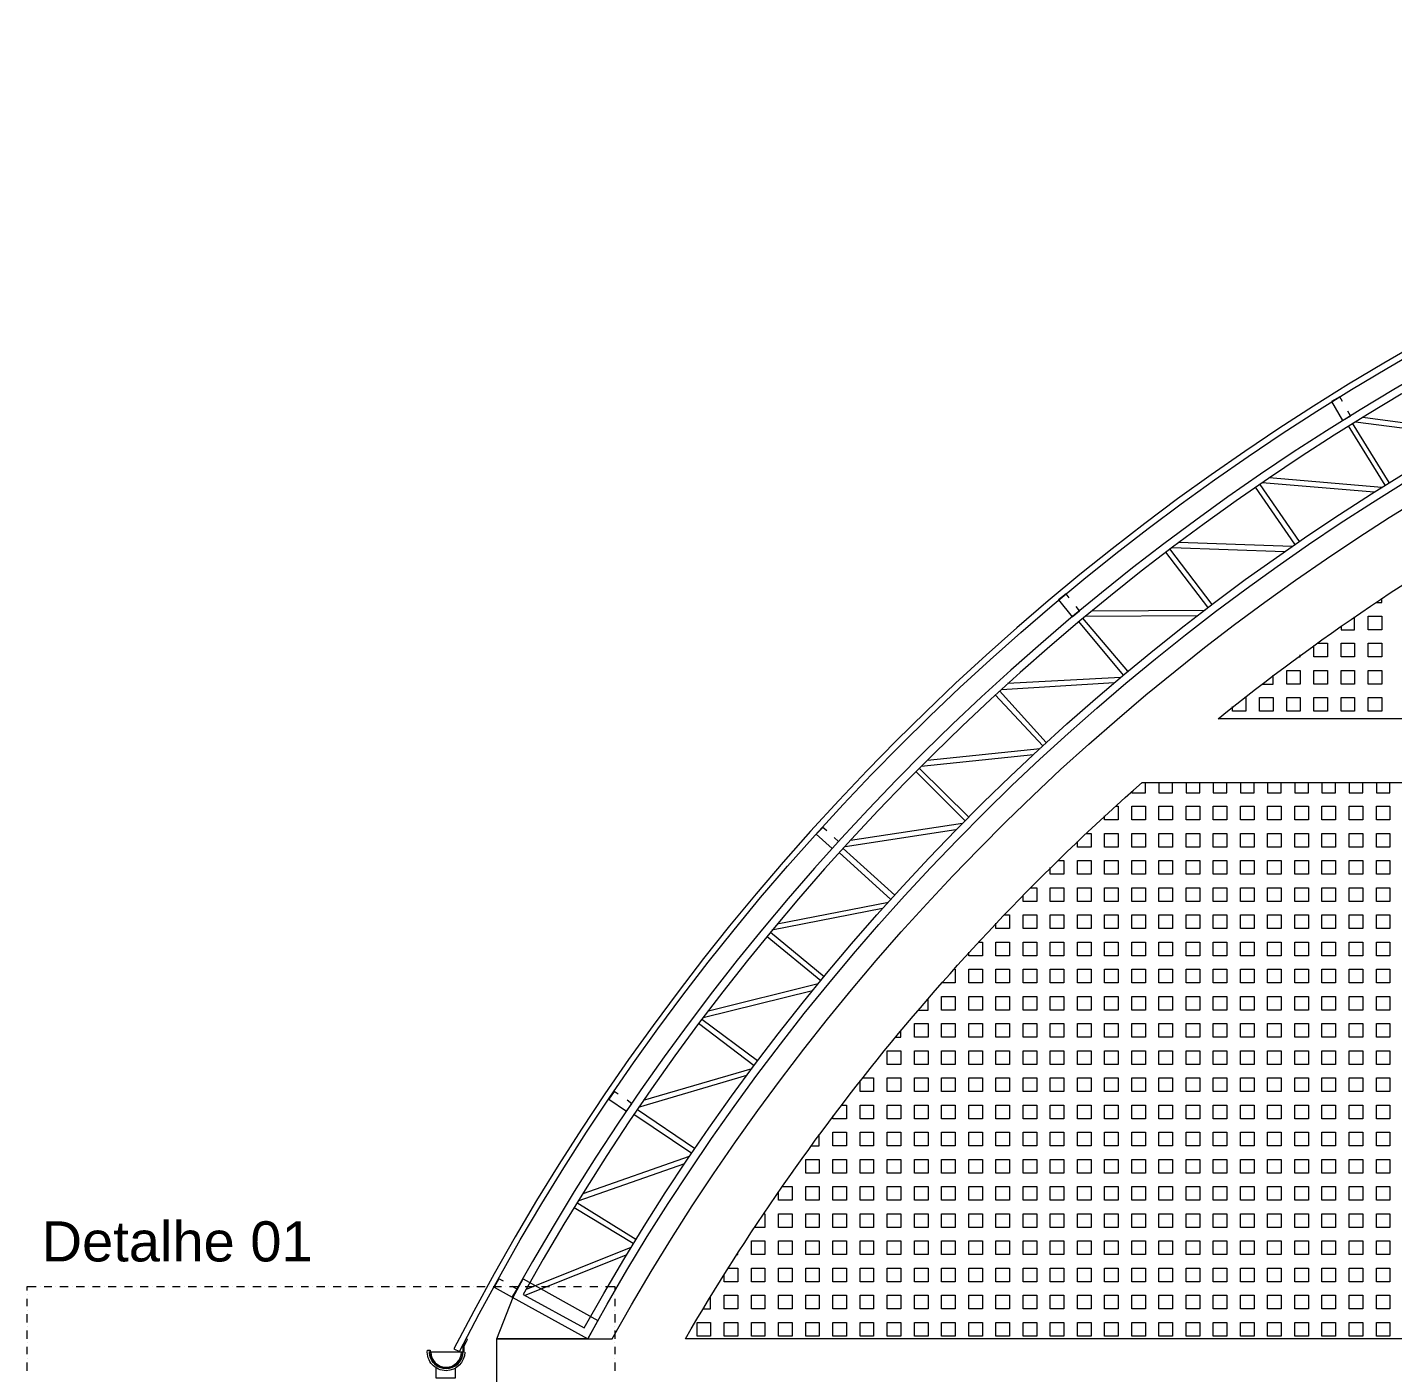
# Model space of a CAD drawing. Header units: millimetres. Extents: x 8 to 69.8, y -142.7 to -115.9.
# Drawn here: x 64.522 to 65.798, y -127.206 to -125.949 of the extents above; entities that cross this region are included whole.
import ezdxf

# ---------------------------------------------------------------- set-up
doc = ezdxf.new("R2010")
doc.units = ezdxf.units.MM
for name, color, linetype, true_color in [('PDF3_0', 7, 'Continuous', 0x8e8e8e), ('PDF3_04-DETALHE', 7, 'Continuous', 0xc6c6c6), ('PDF3_A_PLUVIAL', 7, 'Continuous', 0x2491ff)]:
    doc.layers.add(name, color=color, linetype=linetype, true_color=true_color)
doc.layers.add('PDF3_Text', color=7, linetype='Continuous')
doc.styles.add('PDF Arial', font='arial.ttf')

msp = doc.modelspace()

# ---------------------------------------------------------------- linework, layer by layer
at = {"layer": 'PDF3_0', "color": 7, "lineweight": 0}
for points in [[(68.9558, -127.1868), (68.9608, -127.1843, 0.281491), (66.9403, -125.9485, 0.281232), (64.9203, -127.1843), (64.9254, -127.1868, -0.281529), (66.9403, -125.9549, -0.281207)], [(66.2506, -126.2521), (66.2506, -126.595), (65.6347, -126.595, -0.085656)], [(65.5636, -126.6547), (66.2506, -126.6547), (66.2506, -127.1747), (65.1368, -127.1747, -0.080521)]]:
    msp.add_lwpolyline(points, format="xyb", close=True, dxfattribs=at)
for points in [[(68.9056, -127.136, 0.273254), (66.9403, -125.9746, 0.272971), (64.9749, -127.136), (65.0454, -127.1747, -0.273469), (66.9403, -126.0546, -0.273204), (68.8357, -127.1747), (68.8262, -127.1576), (68.8961, -127.1188), (68.9056, -127.136), (68.9208, -127.1747), (68.9208, -127.7545)], [(68.8954, -127.1335, 0.272629), (66.9403, -125.9822, 0.272345), (64.9851, -127.1335), (65.0422, -127.1646, -0.272295), (66.9403, -126.047), (66.9403, -125.9822), (66.9403, -126.047, -0.272145), (68.8389, -127.1646)], [(64.9603, -127.2503), (64.9603, -127.1747), (65.0683, -127.1747, -0.271847), (66.9403, -126.0749, -0.272057), (68.8129, -127.1747), (68.9208, -127.1747)]]:
    msp.add_lwpolyline(points, format="xyb", dxfattribs=at)
for points in [[(65.7509, -126.2984), (65.7484, -126.294), (65.7407, -126.2984), (65.7509, -126.3162), (65.7585, -126.3118), (65.756, -126.3073)], [(65.7947, -126.374), (65.7604, -126.3187)], [(65.763, -126.3175), (65.8671, -126.3308)], [(65.7699, -126.313), (65.8747, -126.327)], [(65.7909, -126.3765), (65.7566, -126.3213)], [(65.6823, -126.3695), (65.7877, -126.3784)], [(65.7064, -126.4318), (65.6696, -126.3784)], [(65.7109, -126.4292), (65.6741, -126.3759)], [(65.676, -126.374), (65.7807, -126.3829)], [(65.5915, -126.4349), (65.6969, -126.4388)], [(65.5979, -126.4299), (65.7039, -126.4337)], [(65.6252, -126.4908), (65.5858, -126.4394)], [(65.629, -126.4883), (65.5896, -126.4362)], [(65.4956, -126.4819), (65.4925, -126.4781), (65.4855, -126.4838), (65.4982, -126.4997), (65.5052, -126.494), (65.502, -126.4902)], [(65.5102, -126.4991), (65.6156, -126.4984)], [(65.5166, -126.494), (65.6226, -126.4934)], [(65.5464, -126.5543), (65.5045, -126.5042)], [(65.5502, -126.5505), (65.5083, -126.501)], [(65.4321, -126.5677), (65.5375, -126.5613)], [(65.4378, -126.5619), (65.5439, -126.5562)], [(65.4709, -126.6204), (65.4264, -126.5727)], [(65.474, -126.6172), (65.4302, -126.5689)], [(65.3629, -126.6337), (65.4683, -126.6229)], [(65.3572, -126.6394), (65.462, -126.6286)], [(65.3978, -126.6902), (65.3521, -126.6445)], [(65.4016, -126.687), (65.3553, -126.6413)], [(65.2689, -126.6997), (65.2651, -126.6966), (65.2588, -126.7029), (65.274, -126.7163), (65.2797, -126.7099), (65.2759, -126.7061)], [(65.2861, -126.7144), (65.3896, -126.6985)], [(65.2912, -126.7086), (65.3959, -126.6928)], [(65.3324, -126.7601), (65.2842, -126.7163)], [(65.3286, -126.7639), (65.2804, -126.7201)], [(65.2226, -126.7867), (65.3267, -126.7664)], [(65.2175, -126.7925), (65.321, -126.7721)], [(65.2632, -126.8401), (65.2131, -126.7988)], [(65.2664, -126.8363), (65.2162, -126.795)], [(65.1584, -126.868), (65.2607, -126.8426)], [(65.1534, -126.8744), (65.2556, -126.849)], [(65.201, -126.9195), (65.1489, -126.8801)], [(65.2042, -126.915), (65.1521, -126.8763)], [(65.093, -126.9582), (65.194, -126.9283)], [(65.0975, -126.9518), (65.1991, -126.922)], [(65.074, -126.9461), (65.0702, -126.9436), (65.0651, -126.9506), (65.0816, -126.962), (65.0867, -126.955), (65.0822, -126.9518)], [(65.1426, -127.0014), (65.0886, -126.9652)], [(65.1451, -126.9969), (65.0918, -126.9607)], [(65.041, -127.0388), (65.1407, -127.0039)], [(65.0365, -127.0458), (65.1362, -127.0109)], [(65.0905, -127.082), (65.0352, -127.0477)], [(65.088, -127.0858), (65.0327, -127.0522)], [(64.987, -127.1341), (65.0822, -127.096)], [(64.9883, -127.1284), (65.086, -127.089)], [(64.9667, -127.1208), (64.9622, -127.1188), (64.9578, -127.1265), (64.9749, -127.136), (64.9794, -127.1284), (64.9749, -127.1258)], [(64.9787, -127.1296), (64.9787, -127.1296)]]:
    msp.add_lwpolyline(points, dxfattribs=at)
msp.add_lwpolyline([(64.9603, -127.1747), (64.9756, -127.136), (64.9851, -127.1188), (65.0549, -127.1576), (65.0454, -127.1747)], close=True, dxfattribs=at)
at = {"layer": 'PDF3_04-DETALHE', "lineweight": 0}
for points in [[(65.7826, -126.4864), (65.7877, -126.4864), (65.7877, -126.4826)], [(65.7496, -126.5086), (65.7496, -126.5118), (65.7623, -126.5118), (65.7623, -126.4997)], [(65.7274, -126.5245), (65.7369, -126.5245), (65.7369, -126.5372), (65.7242, -126.5372), (65.7242, -126.5264)], [(65.7103, -126.5372), (65.7115, -126.5372), (65.7115, -126.5353)], [(65.676, -126.5626), (65.6861, -126.5626), (65.6861, -126.5543)], [(65.6595, -126.5753), (65.6607, -126.5753), (65.6607, -126.588), (65.648, -126.588), (65.648, -126.5835)], [(65.554, -126.6629), (65.554, -126.6642), (65.5667, -126.6642), (65.5667, -126.6547)], [(65.5794, -126.6547), (65.5794, -126.6642), (65.5921, -126.6642), (65.5921, -126.6547)], [(65.6048, -126.6547), (65.6048, -126.6642), (65.6175, -126.6642), (65.6175, -126.6547)], [(65.6302, -126.6547), (65.6302, -126.6642), (65.6429, -126.6642), (65.6429, -126.6547)], [(65.6556, -126.6547), (65.6556, -126.6642), (65.6683, -126.6642), (65.6683, -126.6547)], [(65.681, -126.6547), (65.681, -126.6642), (65.6937, -126.6642), (65.6937, -126.6547)], [(65.7064, -126.6547), (65.7064, -126.6642), (65.7191, -126.6642), (65.7191, -126.6547)], [(65.7318, -126.6547), (65.7318, -126.6642), (65.7445, -126.6642), (65.7445, -126.6547)], [(65.7572, -126.6547), (65.7572, -126.6642), (65.7699, -126.6642), (65.7699, -126.6547)], [(65.7826, -126.6547), (65.7826, -126.6642), (65.7953, -126.6642), (65.7953, -126.6547)], [(65.5388, -126.6769), (65.5413, -126.6769), (65.5413, -126.6896), (65.5286, -126.6896), (65.5286, -126.6858)], [(65.5115, -126.7023), (65.5159, -126.7023), (65.5159, -126.715), (65.5032, -126.715), (65.5032, -126.7099)], [(65.4848, -126.7277), (65.4905, -126.7277), (65.4905, -126.7404), (65.4778, -126.7404), (65.4778, -126.734)], [(65.4594, -126.7531), (65.4651, -126.7531), (65.4651, -126.7658), (65.4524, -126.7658), (65.4524, -126.7601)], [(65.4347, -126.7785), (65.4397, -126.7785), (65.4397, -126.7912), (65.427, -126.7912), (65.427, -126.7861)], [(65.4105, -126.8039), (65.4143, -126.8039), (65.4143, -126.8166), (65.4016, -126.8166), (65.4016, -126.8134)], [(65.3877, -126.8293), (65.3889, -126.8293), (65.3889, -126.842), (65.3762, -126.842)], [(65.3547, -126.8674), (65.3635, -126.8674), (65.3635, -126.8566)], [(65.3331, -126.8928), (65.3381, -126.8928), (65.3381, -126.8864)], [(65.3127, -126.9182), (65.3127, -126.9176)], [(65.3127, -126.9182), (65.3127, -126.9182)], [(65.3026, -126.9309), (65.3127, -126.9309), (65.3127, -126.9436), (65.3, -126.9436), (65.3, -126.9334)], [(65.2829, -126.9563), (65.2873, -126.9563), (65.2873, -126.969), (65.2746, -126.969), (65.2746, -126.9664)], [(65.2543, -126.9944), (65.2619, -126.9944), (65.2619, -126.9836)], [(65.2365, -127.0198), (65.2365, -127.0192)], [(65.2365, -127.0198), (65.2365, -127.0198)], [(65.2277, -127.0325), (65.2365, -127.0325), (65.2365, -127.0452), (65.2238, -127.0452), (65.2238, -127.0376)], [(65.2099, -127.0579), (65.2111, -127.0579), (65.2111, -127.0706), (65.2016, -127.0706)], [(65.1851, -127.096), (65.1857, -127.096), (65.1857, -127.0947)], [(65.1769, -127.1087), (65.1857, -127.1087), (65.1857, -127.1214), (65.173, -127.1214), (65.173, -127.115)], [(65.154, -127.1468), (65.1603, -127.1468), (65.1603, -127.1354)]]:
    msp.add_lwpolyline(points, dxfattribs=at)
for points in [[(65.7877, -126.4991), (65.7877, -126.5118), (65.775, -126.5118), (65.775, -126.4991)], [(65.7623, -126.5245), (65.7623, -126.5372), (65.7496, -126.5372), (65.7496, -126.5245)], [(65.7877, -126.5245), (65.7877, -126.5372), (65.775, -126.5372), (65.775, -126.5245)], [(65.7115, -126.5499), (65.7115, -126.5626), (65.6988, -126.5626), (65.6988, -126.5499)], [(65.7369, -126.5499), (65.7369, -126.5626), (65.7242, -126.5626), (65.7242, -126.5499)], [(65.7623, -126.5499), (65.7623, -126.5626), (65.7496, -126.5626), (65.7496, -126.5499)], [(65.7877, -126.5499), (65.7877, -126.5626), (65.775, -126.5626), (65.775, -126.5499)], [(65.6861, -126.5753), (65.6861, -126.588), (65.6734, -126.588), (65.6734, -126.5753)], [(65.7115, -126.5753), (65.7115, -126.588), (65.6988, -126.588), (65.6988, -126.5753)], [(65.7369, -126.5753), (65.7369, -126.588), (65.7242, -126.588), (65.7242, -126.5753)], [(65.7623, -126.5753), (65.7623, -126.588), (65.7496, -126.588), (65.7496, -126.5753)], [(65.7877, -126.5753), (65.7877, -126.588), (65.775, -126.588), (65.775, -126.5753)], [(65.5667, -126.6769), (65.5667, -126.6896), (65.554, -126.6896), (65.554, -126.6769)], [(65.5921, -126.6769), (65.5921, -126.6896), (65.5794, -126.6896), (65.5794, -126.6769)], [(65.6175, -126.6769), (65.6175, -126.6896), (65.6048, -126.6896), (65.6048, -126.6769)], [(65.6429, -126.6769), (65.6429, -126.6896), (65.6302, -126.6896), (65.6302, -126.6769)], [(65.6683, -126.6769), (65.6683, -126.6896), (65.6556, -126.6896), (65.6556, -126.6769)], [(65.6937, -126.6769), (65.6937, -126.6896), (65.681, -126.6896), (65.681, -126.6769)], [(65.7191, -126.6769), (65.7191, -126.6896), (65.7064, -126.6896), (65.7064, -126.6769)], [(65.7445, -126.6769), (65.7445, -126.6896), (65.7318, -126.6896), (65.7318, -126.6769)], [(65.7699, -126.6769), (65.7699, -126.6896), (65.7572, -126.6896), (65.7572, -126.6769)], [(65.7953, -126.6769), (65.7953, -126.6896), (65.7826, -126.6896), (65.7826, -126.6769)], [(65.5413, -126.7023), (65.5413, -126.715), (65.5286, -126.715), (65.5286, -126.7023)], [(65.5667, -126.7023), (65.5667, -126.715), (65.554, -126.715), (65.554, -126.7023)], [(65.5921, -126.7023), (65.5921, -126.715), (65.5794, -126.715), (65.5794, -126.7023)], [(65.6175, -126.7023), (65.6175, -126.715), (65.6048, -126.715), (65.6048, -126.7023)], [(65.6429, -126.7023), (65.6429, -126.715), (65.6302, -126.715), (65.6302, -126.7023)], [(65.6683, -126.7023), (65.6683, -126.715), (65.6556, -126.715), (65.6556, -126.7023)], [(65.6937, -126.7023), (65.6937, -126.715), (65.681, -126.715), (65.681, -126.7023)], [(65.7191, -126.7023), (65.7191, -126.715), (65.7064, -126.715), (65.7064, -126.7023)], [(65.7445, -126.7023), (65.7445, -126.715), (65.7318, -126.715), (65.7318, -126.7023)], [(65.7699, -126.7023), (65.7699, -126.715), (65.7572, -126.715), (65.7572, -126.7023)], [(65.7953, -126.7023), (65.7953, -126.715), (65.7826, -126.715), (65.7826, -126.7023)], [(65.5159, -126.7277), (65.5159, -126.7404), (65.5032, -126.7404), (65.5032, -126.7277)], [(65.5413, -126.7277), (65.5413, -126.7404), (65.5286, -126.7404), (65.5286, -126.7277)], [(65.5667, -126.7277), (65.5667, -126.7404), (65.554, -126.7404), (65.554, -126.7277)], [(65.5921, -126.7277), (65.5921, -126.7404), (65.5794, -126.7404), (65.5794, -126.7277)], [(65.6175, -126.7277), (65.6175, -126.7404), (65.6048, -126.7404), (65.6048, -126.7277)], [(65.6429, -126.7277), (65.6429, -126.7404), (65.6302, -126.7404), (65.6302, -126.7277)], [(65.6683, -126.7277), (65.6683, -126.7404), (65.6556, -126.7404), (65.6556, -126.7277)], [(65.6937, -126.7277), (65.6937, -126.7404), (65.681, -126.7404), (65.681, -126.7277)], [(65.7191, -126.7277), (65.7191, -126.7404), (65.7064, -126.7404), (65.7064, -126.7277)], [(65.7445, -126.7277), (65.7445, -126.7404), (65.7318, -126.7404), (65.7318, -126.7277)], [(65.7699, -126.7277), (65.7699, -126.7404), (65.7572, -126.7404), (65.7572, -126.7277)], [(65.7953, -126.7277), (65.7953, -126.7404), (65.7826, -126.7404), (65.7826, -126.7277)], [(65.4905, -126.7531), (65.4905, -126.7658), (65.4778, -126.7658), (65.4778, -126.7531)], [(65.5159, -126.7531), (65.5159, -126.7658), (65.5032, -126.7658), (65.5032, -126.7531)], [(65.5413, -126.7531), (65.5413, -126.7658), (65.5286, -126.7658), (65.5286, -126.7531)], [(65.5667, -126.7531), (65.5667, -126.7658), (65.554, -126.7658), (65.554, -126.7531)], [(65.5921, -126.7531), (65.5921, -126.7658), (65.5794, -126.7658), (65.5794, -126.7531)], [(65.6175, -126.7531), (65.6175, -126.7658), (65.6048, -126.7658), (65.6048, -126.7531)], [(65.6429, -126.7531), (65.6429, -126.7658), (65.6302, -126.7658), (65.6302, -126.7531)], [(65.6683, -126.7531), (65.6683, -126.7658), (65.6556, -126.7658), (65.6556, -126.7531)], [(65.6937, -126.7531), (65.6937, -126.7658), (65.681, -126.7658), (65.681, -126.7531)], [(65.7191, -126.7531), (65.7191, -126.7658), (65.7064, -126.7658), (65.7064, -126.7531)], [(65.7445, -126.7531), (65.7445, -126.7658), (65.7318, -126.7658), (65.7318, -126.7531)], [(65.7699, -126.7531), (65.7699, -126.7658), (65.7572, -126.7658), (65.7572, -126.7531)], [(65.7953, -126.7531), (65.7953, -126.7658), (65.7826, -126.7658), (65.7826, -126.7531)], [(65.4651, -126.7785), (65.4651, -126.7912), (65.4524, -126.7912), (65.4524, -126.7785)], [(65.4905, -126.7785), (65.4905, -126.7912), (65.4778, -126.7912), (65.4778, -126.7785)], [(65.5159, -126.7785), (65.5159, -126.7912), (65.5032, -126.7912), (65.5032, -126.7785)], [(65.5413, -126.7785), (65.5413, -126.7912), (65.5286, -126.7912), (65.5286, -126.7785)], [(65.5667, -126.7785), (65.5667, -126.7912), (65.554, -126.7912), (65.554, -126.7785)], [(65.5921, -126.7785), (65.5921, -126.7912), (65.5794, -126.7912), (65.5794, -126.7785)], [(65.6175, -126.7785), (65.6175, -126.7912), (65.6048, -126.7912), (65.6048, -126.7785)], [(65.6429, -126.7785), (65.6429, -126.7912), (65.6302, -126.7912), (65.6302, -126.7785)], [(65.6683, -126.7785), (65.6683, -126.7912), (65.6556, -126.7912), (65.6556, -126.7785)], [(65.6937, -126.7785), (65.6937, -126.7912), (65.681, -126.7912), (65.681, -126.7785)], [(65.7191, -126.7785), (65.7191, -126.7912), (65.7064, -126.7912), (65.7064, -126.7785)], [(65.7445, -126.7785), (65.7445, -126.7912), (65.7318, -126.7912), (65.7318, -126.7785)], [(65.7699, -126.7785), (65.7699, -126.7912), (65.7572, -126.7912), (65.7572, -126.7785)], [(65.7953, -126.7785), (65.7953, -126.7912), (65.7826, -126.7912), (65.7826, -126.7785)], [(65.4397, -126.8039), (65.4397, -126.8166), (65.427, -126.8166), (65.427, -126.8039)], [(65.4651, -126.8039), (65.4651, -126.8166), (65.4524, -126.8166), (65.4524, -126.8039)], [(65.4905, -126.8039), (65.4905, -126.8166), (65.4778, -126.8166), (65.4778, -126.8039)], [(65.5159, -126.8039), (65.5159, -126.8166), (65.5032, -126.8166), (65.5032, -126.8039)], [(65.5413, -126.8039), (65.5413, -126.8166), (65.5286, -126.8166), (65.5286, -126.8039)], [(65.5667, -126.8039), (65.5667, -126.8166), (65.554, -126.8166), (65.554, -126.8039)], [(65.5921, -126.8039), (65.5921, -126.8166), (65.5794, -126.8166), (65.5794, -126.8039)], [(65.6175, -126.8039), (65.6175, -126.8166), (65.6048, -126.8166), (65.6048, -126.8039)], [(65.6429, -126.8039), (65.6429, -126.8166), (65.6302, -126.8166), (65.6302, -126.8039)], [(65.6683, -126.8039), (65.6683, -126.8166), (65.6556, -126.8166), (65.6556, -126.8039)], [(65.6937, -126.8039), (65.6937, -126.8166), (65.681, -126.8166), (65.681, -126.8039)], [(65.7191, -126.8039), (65.7191, -126.8166), (65.7064, -126.8166), (65.7064, -126.8039)], [(65.7445, -126.8039), (65.7445, -126.8166), (65.7318, -126.8166), (65.7318, -126.8039)], [(65.7699, -126.8039), (65.7699, -126.8166), (65.7572, -126.8166), (65.7572, -126.8039)], [(65.7953, -126.8039), (65.7953, -126.8166), (65.7826, -126.8166), (65.7826, -126.8039)], [(65.4143, -126.8293), (65.4143, -126.842), (65.4016, -126.842), (65.4016, -126.8293)], [(65.4397, -126.8293), (65.4397, -126.842), (65.427, -126.842), (65.427, -126.8293)], [(65.4651, -126.8293), (65.4651, -126.842), (65.4524, -126.842), (65.4524, -126.8293)], [(65.4905, -126.8293), (65.4905, -126.842), (65.4778, -126.842), (65.4778, -126.8293)], [(65.5159, -126.8293), (65.5159, -126.842), (65.5032, -126.842), (65.5032, -126.8293)], [(65.5413, -126.8293), (65.5413, -126.842), (65.5286, -126.842), (65.5286, -126.8293)], [(65.5667, -126.8293), (65.5667, -126.842), (65.554, -126.842), (65.554, -126.8293)], [(65.5921, -126.8293), (65.5921, -126.842), (65.5794, -126.842), (65.5794, -126.8293)], [(65.6175, -126.8293), (65.6175, -126.842), (65.6048, -126.842), (65.6048, -126.8293)], [(65.6429, -126.8293), (65.6429, -126.842), (65.6302, -126.842), (65.6302, -126.8293)], [(65.6683, -126.8293), (65.6683, -126.842), (65.6556, -126.842), (65.6556, -126.8293)], [(65.6937, -126.8293), (65.6937, -126.842), (65.681, -126.842), (65.681, -126.8293)], [(65.7191, -126.8293), (65.7191, -126.842), (65.7064, -126.842), (65.7064, -126.8293)], [(65.7445, -126.8293), (65.7445, -126.842), (65.7318, -126.842), (65.7318, -126.8293)], [(65.7699, -126.8293), (65.7699, -126.842), (65.7572, -126.842), (65.7572, -126.8293)], [(65.7953, -126.8293), (65.7953, -126.842), (65.7826, -126.842), (65.7826, -126.8293)], [(65.3889, -126.8547), (65.3889, -126.8674), (65.3762, -126.8674), (65.3762, -126.8547)], [(65.4143, -126.8547), (65.4143, -126.8674), (65.4016, -126.8674), (65.4016, -126.8547)], [(65.4397, -126.8547), (65.4397, -126.8674), (65.427, -126.8674), (65.427, -126.8547)], [(65.4651, -126.8547), (65.4651, -126.8674), (65.4524, -126.8674), (65.4524, -126.8547)], [(65.4905, -126.8547), (65.4905, -126.8674), (65.4778, -126.8674), (65.4778, -126.8547)], [(65.5159, -126.8547), (65.5159, -126.8674), (65.5032, -126.8674), (65.5032, -126.8547)], [(65.5413, -126.8547), (65.5413, -126.8674), (65.5286, -126.8674), (65.5286, -126.8547)], [(65.5667, -126.8547), (65.5667, -126.8674), (65.554, -126.8674), (65.554, -126.8547)], [(65.5921, -126.8547), (65.5921, -126.8674), (65.5794, -126.8674), (65.5794, -126.8547)], [(65.6175, -126.8547), (65.6175, -126.8674), (65.6048, -126.8674), (65.6048, -126.8547)], [(65.6429, -126.8547), (65.6429, -126.8674), (65.6302, -126.8674), (65.6302, -126.8547)], [(65.6683, -126.8547), (65.6683, -126.8674), (65.6556, -126.8674), (65.6556, -126.8547)], [(65.6937, -126.8547), (65.6937, -126.8674), (65.681, -126.8674), (65.681, -126.8547)], [(65.7191, -126.8547), (65.7191, -126.8674), (65.7064, -126.8674), (65.7064, -126.8547)], [(65.7445, -126.8547), (65.7445, -126.8674), (65.7318, -126.8674), (65.7318, -126.8547)], [(65.7699, -126.8547), (65.7699, -126.8674), (65.7572, -126.8674), (65.7572, -126.8547)], [(65.7953, -126.8547), (65.7953, -126.8674), (65.7826, -126.8674), (65.7826, -126.8547)], [(65.3635, -126.8801), (65.3635, -126.8928), (65.3508, -126.8928), (65.3508, -126.8801)], [(65.3889, -126.8801), (65.3889, -126.8928), (65.3762, -126.8928), (65.3762, -126.8801)], [(65.4143, -126.8801), (65.4143, -126.8928), (65.4016, -126.8928), (65.4016, -126.8801)], [(65.4397, -126.8801), (65.4397, -126.8928), (65.427, -126.8928), (65.427, -126.8801)], [(65.4651, -126.8801), (65.4651, -126.8928), (65.4524, -126.8928), (65.4524, -126.8801)], [(65.4905, -126.8801), (65.4905, -126.8928), (65.4778, -126.8928), (65.4778, -126.8801)], [(65.5159, -126.8801), (65.5159, -126.8928), (65.5032, -126.8928), (65.5032, -126.8801)], [(65.5413, -126.8801), (65.5413, -126.8928), (65.5286, -126.8928), (65.5286, -126.8801)], [(65.5667, -126.8801), (65.5667, -126.8928), (65.554, -126.8928), (65.554, -126.8801)], [(65.5921, -126.8801), (65.5921, -126.8928), (65.5794, -126.8928), (65.5794, -126.8801)], [(65.6175, -126.8801), (65.6175, -126.8928), (65.6048, -126.8928), (65.6048, -126.8801)], [(65.6429, -126.8801), (65.6429, -126.8928), (65.6302, -126.8928), (65.6302, -126.8801)], [(65.6683, -126.8801), (65.6683, -126.8928), (65.6556, -126.8928), (65.6556, -126.8801)], [(65.6937, -126.8801), (65.6937, -126.8928), (65.681, -126.8928), (65.681, -126.8801)], [(65.7191, -126.8801), (65.7191, -126.8928), (65.7064, -126.8928), (65.7064, -126.8801)], [(65.7445, -126.8801), (65.7445, -126.8928), (65.7318, -126.8928), (65.7318, -126.8801)], [(65.7699, -126.8801), (65.7699, -126.8928), (65.7572, -126.8928), (65.7572, -126.8801)], [(65.7953, -126.8801), (65.7953, -126.8928), (65.7826, -126.8928), (65.7826, -126.8801)], [(65.3381, -126.9055), (65.3381, -126.9182), (65.3254, -126.9182), (65.3254, -126.9055)], [(65.3635, -126.9055), (65.3635, -126.9182), (65.3508, -126.9182), (65.3508, -126.9055)], [(65.3889, -126.9055), (65.3889, -126.9182), (65.3762, -126.9182), (65.3762, -126.9055)], [(65.4143, -126.9055), (65.4143, -126.9182), (65.4016, -126.9182), (65.4016, -126.9055)], [(65.4397, -126.9055), (65.4397, -126.9182), (65.427, -126.9182), (65.427, -126.9055)], [(65.4651, -126.9055), (65.4651, -126.9182), (65.4524, -126.9182), (65.4524, -126.9055)], [(65.4905, -126.9055), (65.4905, -126.9182), (65.4778, -126.9182), (65.4778, -126.9055)], [(65.5159, -126.9055), (65.5159, -126.9182), (65.5032, -126.9182), (65.5032, -126.9055)], [(65.5413, -126.9055), (65.5413, -126.9182), (65.5286, -126.9182), (65.5286, -126.9055)], [(65.5667, -126.9055), (65.5667, -126.9182), (65.554, -126.9182), (65.554, -126.9055)], [(65.5921, -126.9055), (65.5921, -126.9182), (65.5794, -126.9182), (65.5794, -126.9055)], [(65.6175, -126.9055), (65.6175, -126.9182), (65.6048, -126.9182), (65.6048, -126.9055)], [(65.6429, -126.9055), (65.6429, -126.9182), (65.6302, -126.9182), (65.6302, -126.9055)], [(65.6683, -126.9055), (65.6683, -126.9182), (65.6556, -126.9182), (65.6556, -126.9055)], [(65.6937, -126.9055), (65.6937, -126.9182), (65.681, -126.9182), (65.681, -126.9055)], [(65.7191, -126.9055), (65.7191, -126.9182), (65.7064, -126.9182), (65.7064, -126.9055)], [(65.7445, -126.9055), (65.7445, -126.9182), (65.7318, -126.9182), (65.7318, -126.9055)], [(65.7699, -126.9055), (65.7699, -126.9182), (65.7572, -126.9182), (65.7572, -126.9055)], [(65.7953, -126.9055), (65.7953, -126.9182), (65.7826, -126.9182), (65.7826, -126.9055)], [(65.3381, -126.9309), (65.3381, -126.9436), (65.3254, -126.9436), (65.3254, -126.9309)], [(65.3635, -126.9309), (65.3635, -126.9436), (65.3508, -126.9436), (65.3508, -126.9309)], [(65.3889, -126.9309), (65.3889, -126.9436), (65.3762, -126.9436), (65.3762, -126.9309)], [(65.4143, -126.9309), (65.4143, -126.9436), (65.4016, -126.9436), (65.4016, -126.9309)], [(65.4397, -126.9309), (65.4397, -126.9436), (65.427, -126.9436), (65.427, -126.9309)], [(65.4651, -126.9309), (65.4651, -126.9436), (65.4524, -126.9436), (65.4524, -126.9309)], [(65.4905, -126.9309), (65.4905, -126.9436), (65.4778, -126.9436), (65.4778, -126.9309)], [(65.5159, -126.9309), (65.5159, -126.9436), (65.5032, -126.9436), (65.5032, -126.9309)], [(65.5413, -126.9309), (65.5413, -126.9436), (65.5286, -126.9436), (65.5286, -126.9309)], [(65.5667, -126.9309), (65.5667, -126.9436), (65.554, -126.9436), (65.554, -126.9309)], [(65.5921, -126.9309), (65.5921, -126.9436), (65.5794, -126.9436), (65.5794, -126.9309)], [(65.6175, -126.9309), (65.6175, -126.9436), (65.6048, -126.9436), (65.6048, -126.9309)], [(65.6429, -126.9309), (65.6429, -126.9436), (65.6302, -126.9436), (65.6302, -126.9309)], [(65.6683, -126.9309), (65.6683, -126.9436), (65.6556, -126.9436), (65.6556, -126.9309)], [(65.6937, -126.9309), (65.6937, -126.9436), (65.681, -126.9436), (65.681, -126.9309)], [(65.7191, -126.9309), (65.7191, -126.9436), (65.7064, -126.9436), (65.7064, -126.9309)], [(65.7445, -126.9309), (65.7445, -126.9436), (65.7318, -126.9436), (65.7318, -126.9309)], [(65.7699, -126.9309), (65.7699, -126.9436), (65.7572, -126.9436), (65.7572, -126.9309)], [(65.7953, -126.9309), (65.7953, -126.9436), (65.7826, -126.9436), (65.7826, -126.9309)], [(65.3127, -126.9563), (65.3127, -126.969), (65.3, -126.969), (65.3, -126.9563)], [(65.3381, -126.9563), (65.3381, -126.969), (65.3254, -126.969), (65.3254, -126.9563)], [(65.3635, -126.9563), (65.3635, -126.969), (65.3508, -126.969), (65.3508, -126.9563)], [(65.3889, -126.9563), (65.3889, -126.969), (65.3762, -126.969), (65.3762, -126.9563)], [(65.4143, -126.9563), (65.4143, -126.969), (65.4016, -126.969), (65.4016, -126.9563)], [(65.4397, -126.9563), (65.4397, -126.969), (65.427, -126.969), (65.427, -126.9563)], [(65.4651, -126.9563), (65.4651, -126.969), (65.4524, -126.969), (65.4524, -126.9563)], [(65.4905, -126.9563), (65.4905, -126.969), (65.4778, -126.969), (65.4778, -126.9563)], [(65.5159, -126.9563), (65.5159, -126.969), (65.5032, -126.969), (65.5032, -126.9563)], [(65.5413, -126.9563), (65.5413, -126.969), (65.5286, -126.969), (65.5286, -126.9563)], [(65.5667, -126.9563), (65.5667, -126.969), (65.554, -126.969), (65.554, -126.9563)], [(65.5921, -126.9563), (65.5921, -126.969), (65.5794, -126.969), (65.5794, -126.9563)], [(65.6175, -126.9563), (65.6175, -126.969), (65.6048, -126.969), (65.6048, -126.9563)], [(65.6429, -126.9563), (65.6429, -126.969), (65.6302, -126.969), (65.6302, -126.9563)], [(65.6683, -126.9563), (65.6683, -126.969), (65.6556, -126.969), (65.6556, -126.9563)], [(65.6937, -126.9563), (65.6937, -126.969), (65.681, -126.969), (65.681, -126.9563)], [(65.7191, -126.9563), (65.7191, -126.969), (65.7064, -126.969), (65.7064, -126.9563)], [(65.7445, -126.9563), (65.7445, -126.969), (65.7318, -126.969), (65.7318, -126.9563)], [(65.7699, -126.9563), (65.7699, -126.969), (65.7572, -126.969), (65.7572, -126.9563)], [(65.7953, -126.9563), (65.7953, -126.969), (65.7826, -126.969), (65.7826, -126.9563)], [(65.2873, -126.9817), (65.2873, -126.9944), (65.2746, -126.9944), (65.2746, -126.9817)], [(65.3127, -126.9817), (65.3127, -126.9944), (65.3, -126.9944), (65.3, -126.9817)], [(65.3381, -126.9817), (65.3381, -126.9944), (65.3254, -126.9944), (65.3254, -126.9817)], [(65.3635, -126.9817), (65.3635, -126.9944), (65.3508, -126.9944), (65.3508, -126.9817)], [(65.3889, -126.9817), (65.3889, -126.9944), (65.3762, -126.9944), (65.3762, -126.9817)], [(65.4143, -126.9817), (65.4143, -126.9944), (65.4016, -126.9944), (65.4016, -126.9817)], [(65.4397, -126.9817), (65.4397, -126.9944), (65.427, -126.9944), (65.427, -126.9817)], [(65.4651, -126.9817), (65.4651, -126.9944), (65.4524, -126.9944), (65.4524, -126.9817)], [(65.4905, -126.9817), (65.4905, -126.9944), (65.4778, -126.9944), (65.4778, -126.9817)], [(65.5159, -126.9817), (65.5159, -126.9944), (65.5032, -126.9944), (65.5032, -126.9817)], [(65.5413, -126.9817), (65.5413, -126.9944), (65.5286, -126.9944), (65.5286, -126.9817)], [(65.5667, -126.9817), (65.5667, -126.9944), (65.554, -126.9944), (65.554, -126.9817)], [(65.5921, -126.9817), (65.5921, -126.9944), (65.5794, -126.9944), (65.5794, -126.9817)], [(65.6175, -126.9817), (65.6175, -126.9944), (65.6048, -126.9944), (65.6048, -126.9817)], [(65.6429, -126.9817), (65.6429, -126.9944), (65.6302, -126.9944), (65.6302, -126.9817)], [(65.6683, -126.9817), (65.6683, -126.9944), (65.6556, -126.9944), (65.6556, -126.9817)], [(65.6937, -126.9817), (65.6937, -126.9944), (65.681, -126.9944), (65.681, -126.9817)], [(65.7191, -126.9817), (65.7191, -126.9944), (65.7064, -126.9944), (65.7064, -126.9817)], [(65.7445, -126.9817), (65.7445, -126.9944), (65.7318, -126.9944), (65.7318, -126.9817)], [(65.7699, -126.9817), (65.7699, -126.9944), (65.7572, -126.9944), (65.7572, -126.9817)], [(65.7953, -126.9817), (65.7953, -126.9944), (65.7826, -126.9944), (65.7826, -126.9817)], [(65.2619, -127.0071), (65.2619, -127.0198), (65.2492, -127.0198), (65.2492, -127.0071)], [(65.2873, -127.0071), (65.2873, -127.0198), (65.2746, -127.0198), (65.2746, -127.0071)], [(65.3127, -127.0071), (65.3127, -127.0198), (65.3, -127.0198), (65.3, -127.0071)], [(65.3381, -127.0071), (65.3381, -127.0198), (65.3254, -127.0198), (65.3254, -127.0071)], [(65.3635, -127.0071), (65.3635, -127.0198), (65.3508, -127.0198), (65.3508, -127.0071)], [(65.3889, -127.0071), (65.3889, -127.0198), (65.3762, -127.0198), (65.3762, -127.0071)], [(65.4143, -127.0071), (65.4143, -127.0198), (65.4016, -127.0198), (65.4016, -127.0071)], [(65.4397, -127.0071), (65.4397, -127.0198), (65.427, -127.0198), (65.427, -127.0071)], [(65.4651, -127.0071), (65.4651, -127.0198), (65.4524, -127.0198), (65.4524, -127.0071)], [(65.4905, -127.0071), (65.4905, -127.0198), (65.4778, -127.0198), (65.4778, -127.0071)], [(65.5159, -127.0071), (65.5159, -127.0198), (65.5032, -127.0198), (65.5032, -127.0071)], [(65.5413, -127.0071), (65.5413, -127.0198), (65.5286, -127.0198), (65.5286, -127.0071)], [(65.5667, -127.0071), (65.5667, -127.0198), (65.554, -127.0198), (65.554, -127.0071)], [(65.5921, -127.0071), (65.5921, -127.0198), (65.5794, -127.0198), (65.5794, -127.0071)], [(65.6175, -127.0071), (65.6175, -127.0198), (65.6048, -127.0198), (65.6048, -127.0071)], [(65.6429, -127.0071), (65.6429, -127.0198), (65.6302, -127.0198), (65.6302, -127.0071)], [(65.6683, -127.0071), (65.6683, -127.0198), (65.6556, -127.0198), (65.6556, -127.0071)], [(65.6937, -127.0071), (65.6937, -127.0198), (65.681, -127.0198), (65.681, -127.0071)], [(65.7191, -127.0071), (65.7191, -127.0198), (65.7064, -127.0198), (65.7064, -127.0071)], [(65.7445, -127.0071), (65.7445, -127.0198), (65.7318, -127.0198), (65.7318, -127.0071)], [(65.7699, -127.0071), (65.7699, -127.0198), (65.7572, -127.0198), (65.7572, -127.0071)], [(65.7953, -127.0071), (65.7953, -127.0198), (65.7826, -127.0198), (65.7826, -127.0071)], [(65.2619, -127.0325), (65.2619, -127.0452), (65.2492, -127.0452), (65.2492, -127.0325)], [(65.2873, -127.0325), (65.2873, -127.0452), (65.2746, -127.0452), (65.2746, -127.0325)], [(65.3127, -127.0325), (65.3127, -127.0452), (65.3, -127.0452), (65.3, -127.0325)], [(65.3381, -127.0325), (65.3381, -127.0452), (65.3254, -127.0452), (65.3254, -127.0325)], [(65.3635, -127.0325), (65.3635, -127.0452), (65.3508, -127.0452), (65.3508, -127.0325)], [(65.3889, -127.0325), (65.3889, -127.0452), (65.3762, -127.0452), (65.3762, -127.0325)], [(65.4143, -127.0325), (65.4143, -127.0452), (65.4016, -127.0452), (65.4016, -127.0325)], [(65.4397, -127.0325), (65.4397, -127.0452), (65.427, -127.0452), (65.427, -127.0325)], [(65.4651, -127.0325), (65.4651, -127.0452), (65.4524, -127.0452), (65.4524, -127.0325)], [(65.4905, -127.0325), (65.4905, -127.0452), (65.4778, -127.0452), (65.4778, -127.0325)], [(65.5159, -127.0325), (65.5159, -127.0452), (65.5032, -127.0452), (65.5032, -127.0325)], [(65.5413, -127.0325), (65.5413, -127.0452), (65.5286, -127.0452), (65.5286, -127.0325)], [(65.5667, -127.0325), (65.5667, -127.0452), (65.554, -127.0452), (65.554, -127.0325)], [(65.5921, -127.0325), (65.5921, -127.0452), (65.5794, -127.0452), (65.5794, -127.0325)], [(65.6175, -127.0325), (65.6175, -127.0452), (65.6048, -127.0452), (65.6048, -127.0325)], [(65.6429, -127.0325), (65.6429, -127.0452), (65.6302, -127.0452), (65.6302, -127.0325)], [(65.6683, -127.0325), (65.6683, -127.0452), (65.6556, -127.0452), (65.6556, -127.0325)], [(65.6937, -127.0325), (65.6937, -127.0452), (65.681, -127.0452), (65.681, -127.0325)], [(65.7191, -127.0325), (65.7191, -127.0452), (65.7064, -127.0452), (65.7064, -127.0325)], [(65.7445, -127.0325), (65.7445, -127.0452), (65.7318, -127.0452), (65.7318, -127.0325)], [(65.7699, -127.0325), (65.7699, -127.0452), (65.7572, -127.0452), (65.7572, -127.0325)], [(65.7953, -127.0325), (65.7953, -127.0452), (65.7826, -127.0452), (65.7826, -127.0325)], [(65.2365, -127.0579), (65.2365, -127.0706), (65.2238, -127.0706), (65.2238, -127.0579)], [(65.2619, -127.0579), (65.2619, -127.0706), (65.2492, -127.0706), (65.2492, -127.0579)], [(65.2873, -127.0579), (65.2873, -127.0706), (65.2746, -127.0706), (65.2746, -127.0579)], [(65.3127, -127.0579), (65.3127, -127.0706), (65.3, -127.0706), (65.3, -127.0579)], [(65.3381, -127.0579), (65.3381, -127.0706), (65.3254, -127.0706), (65.3254, -127.0579)], [(65.3635, -127.0579), (65.3635, -127.0706), (65.3508, -127.0706), (65.3508, -127.0579)], [(65.3889, -127.0579), (65.3889, -127.0706), (65.3762, -127.0706), (65.3762, -127.0579)], [(65.4143, -127.0579), (65.4143, -127.0706), (65.4016, -127.0706), (65.4016, -127.0579)], [(65.4397, -127.0579), (65.4397, -127.0706), (65.427, -127.0706), (65.427, -127.0579)], [(65.4651, -127.0579), (65.4651, -127.0706), (65.4524, -127.0706), (65.4524, -127.0579)], [(65.4905, -127.0579), (65.4905, -127.0706), (65.4778, -127.0706), (65.4778, -127.0579)], [(65.5159, -127.0579), (65.5159, -127.0706), (65.5032, -127.0706), (65.5032, -127.0579)], [(65.5413, -127.0579), (65.5413, -127.0706), (65.5286, -127.0706), (65.5286, -127.0579)], [(65.5667, -127.0579), (65.5667, -127.0706), (65.554, -127.0706), (65.554, -127.0579)], [(65.5921, -127.0579), (65.5921, -127.0706), (65.5794, -127.0706), (65.5794, -127.0579)], [(65.6175, -127.0579), (65.6175, -127.0706), (65.6048, -127.0706), (65.6048, -127.0579)], [(65.6429, -127.0579), (65.6429, -127.0706), (65.6302, -127.0706), (65.6302, -127.0579)], [(65.6683, -127.0579), (65.6683, -127.0706), (65.6556, -127.0706), (65.6556, -127.0579)], [(65.6937, -127.0579), (65.6937, -127.0706), (65.681, -127.0706), (65.681, -127.0579)], [(65.7191, -127.0579), (65.7191, -127.0706), (65.7064, -127.0706), (65.7064, -127.0579)], [(65.7445, -127.0579), (65.7445, -127.0706), (65.7318, -127.0706), (65.7318, -127.0579)], [(65.7699, -127.0579), (65.7699, -127.0706), (65.7572, -127.0706), (65.7572, -127.0579)], [(65.7953, -127.0579), (65.7953, -127.0706), (65.7826, -127.0706), (65.7826, -127.0579)], [(65.2111, -127.0833), (65.2111, -127.096), (65.1984, -127.096), (65.1984, -127.0833)], [(65.2365, -127.0833), (65.2365, -127.096), (65.2238, -127.096), (65.2238, -127.0833)], [(65.2619, -127.0833), (65.2619, -127.096), (65.2492, -127.096), (65.2492, -127.0833)], [(65.2873, -127.0833), (65.2873, -127.096), (65.2746, -127.096), (65.2746, -127.0833)], [(65.3127, -127.0833), (65.3127, -127.096), (65.3, -127.096), (65.3, -127.0833)], [(65.3381, -127.0833), (65.3381, -127.096), (65.3254, -127.096), (65.3254, -127.0833)], [(65.3635, -127.0833), (65.3635, -127.096), (65.3508, -127.096), (65.3508, -127.0833)], [(65.3889, -127.0833), (65.3889, -127.096), (65.3762, -127.096), (65.3762, -127.0833)], [(65.4143, -127.0833), (65.4143, -127.096), (65.4016, -127.096), (65.4016, -127.0833)], [(65.4397, -127.0833), (65.4397, -127.096), (65.427, -127.096), (65.427, -127.0833)], [(65.4651, -127.0833), (65.4651, -127.096), (65.4524, -127.096), (65.4524, -127.0833)], [(65.4905, -127.0833), (65.4905, -127.096), (65.4778, -127.096), (65.4778, -127.0833)], [(65.5159, -127.0833), (65.5159, -127.096), (65.5032, -127.096), (65.5032, -127.0833)], [(65.5413, -127.0833), (65.5413, -127.096), (65.5286, -127.096), (65.5286, -127.0833)], [(65.5667, -127.0833), (65.5667, -127.096), (65.554, -127.096), (65.554, -127.0833)], [(65.5921, -127.0833), (65.5921, -127.096), (65.5794, -127.096), (65.5794, -127.0833)], [(65.6175, -127.0833), (65.6175, -127.096), (65.6048, -127.096), (65.6048, -127.0833)], [(65.6429, -127.0833), (65.6429, -127.096), (65.6302, -127.096), (65.6302, -127.0833)], [(65.6683, -127.0833), (65.6683, -127.096), (65.6556, -127.096), (65.6556, -127.0833)], [(65.6937, -127.0833), (65.6937, -127.096), (65.681, -127.096), (65.681, -127.0833)], [(65.7191, -127.0833), (65.7191, -127.096), (65.7064, -127.096), (65.7064, -127.0833)], [(65.7445, -127.0833), (65.7445, -127.096), (65.7318, -127.096), (65.7318, -127.0833)], [(65.7699, -127.0833), (65.7699, -127.096), (65.7572, -127.096), (65.7572, -127.0833)], [(65.7953, -127.0833), (65.7953, -127.096), (65.7826, -127.096), (65.7826, -127.0833)], [(65.2111, -127.1087), (65.2111, -127.1214), (65.1984, -127.1214), (65.1984, -127.1087)], [(65.2365, -127.1087), (65.2365, -127.1214), (65.2238, -127.1214), (65.2238, -127.1087)], [(65.2619, -127.1087), (65.2619, -127.1214), (65.2492, -127.1214), (65.2492, -127.1087)], [(65.2873, -127.1087), (65.2873, -127.1214), (65.2746, -127.1214), (65.2746, -127.1087)], [(65.3127, -127.1087), (65.3127, -127.1214), (65.3, -127.1214), (65.3, -127.1087)], [(65.3381, -127.1087), (65.3381, -127.1214), (65.3254, -127.1214), (65.3254, -127.1087)], [(65.3635, -127.1087), (65.3635, -127.1214), (65.3508, -127.1214), (65.3508, -127.1087)], [(65.3889, -127.1087), (65.3889, -127.1214), (65.3762, -127.1214), (65.3762, -127.1087)], [(65.4143, -127.1087), (65.4143, -127.1214), (65.4016, -127.1214), (65.4016, -127.1087)], [(65.4397, -127.1087), (65.4397, -127.1214), (65.427, -127.1214), (65.427, -127.1087)], [(65.4651, -127.1087), (65.4651, -127.1214), (65.4524, -127.1214), (65.4524, -127.1087)], [(65.4905, -127.1087), (65.4905, -127.1214), (65.4778, -127.1214), (65.4778, -127.1087)], [(65.5159, -127.1087), (65.5159, -127.1214), (65.5032, -127.1214), (65.5032, -127.1087)], [(65.5413, -127.1087), (65.5413, -127.1214), (65.5286, -127.1214), (65.5286, -127.1087)], [(65.5667, -127.1087), (65.5667, -127.1214), (65.554, -127.1214), (65.554, -127.1087)], [(65.5921, -127.1087), (65.5921, -127.1214), (65.5794, -127.1214), (65.5794, -127.1087)], [(65.6175, -127.1087), (65.6175, -127.1214), (65.6048, -127.1214), (65.6048, -127.1087)], [(65.6429, -127.1087), (65.6429, -127.1214), (65.6302, -127.1214), (65.6302, -127.1087)], [(65.6683, -127.1087), (65.6683, -127.1214), (65.6556, -127.1214), (65.6556, -127.1087)], [(65.6937, -127.1087), (65.6937, -127.1214), (65.681, -127.1214), (65.681, -127.1087)], [(65.7191, -127.1087), (65.7191, -127.1214), (65.7064, -127.1214), (65.7064, -127.1087)], [(65.7445, -127.1087), (65.7445, -127.1214), (65.7318, -127.1214), (65.7318, -127.1087)], [(65.7699, -127.1087), (65.7699, -127.1214), (65.7572, -127.1214), (65.7572, -127.1087)], [(65.7953, -127.1087), (65.7953, -127.1214), (65.7826, -127.1214), (65.7826, -127.1087)], [(65.1857, -127.1341), (65.1857, -127.1468), (65.173, -127.1468), (65.173, -127.1341)], [(65.2111, -127.1341), (65.2111, -127.1468), (65.1984, -127.1468), (65.1984, -127.1341)], [(65.2365, -127.1341), (65.2365, -127.1468), (65.2238, -127.1468), (65.2238, -127.1341)], [(65.2619, -127.1341), (65.2619, -127.1468), (65.2492, -127.1468), (65.2492, -127.1341)], [(65.2873, -127.1341), (65.2873, -127.1468), (65.2746, -127.1468), (65.2746, -127.1341)], [(65.3127, -127.1341), (65.3127, -127.1468), (65.3, -127.1468), (65.3, -127.1341)], [(65.3381, -127.1341), (65.3381, -127.1468), (65.3254, -127.1468), (65.3254, -127.1341)], [(65.3635, -127.1341), (65.3635, -127.1468), (65.3508, -127.1468), (65.3508, -127.1341)], [(65.3889, -127.1341), (65.3889, -127.1468), (65.3762, -127.1468), (65.3762, -127.1341)], [(65.4143, -127.1341), (65.4143, -127.1468), (65.4016, -127.1468), (65.4016, -127.1341)], [(65.4397, -127.1341), (65.4397, -127.1468), (65.427, -127.1468), (65.427, -127.1341)], [(65.4651, -127.1341), (65.4651, -127.1468), (65.4524, -127.1468), (65.4524, -127.1341)], [(65.4905, -127.1341), (65.4905, -127.1468), (65.4778, -127.1468), (65.4778, -127.1341)], [(65.5159, -127.1341), (65.5159, -127.1468), (65.5032, -127.1468), (65.5032, -127.1341)], [(65.5413, -127.1341), (65.5413, -127.1468), (65.5286, -127.1468), (65.5286, -127.1341)], [(65.5667, -127.1341), (65.5667, -127.1468), (65.554, -127.1468), (65.554, -127.1341)], [(65.5921, -127.1341), (65.5921, -127.1468), (65.5794, -127.1468), (65.5794, -127.1341)], [(65.6175, -127.1341), (65.6175, -127.1468), (65.6048, -127.1468), (65.6048, -127.1341)], [(65.6429, -127.1341), (65.6429, -127.1468), (65.6302, -127.1468), (65.6302, -127.1341)], [(65.6683, -127.1341), (65.6683, -127.1468), (65.6556, -127.1468), (65.6556, -127.1341)], [(65.6937, -127.1341), (65.6937, -127.1468), (65.681, -127.1468), (65.681, -127.1341)], [(65.7191, -127.1341), (65.7191, -127.1468), (65.7064, -127.1468), (65.7064, -127.1341)], [(65.7445, -127.1341), (65.7445, -127.1468), (65.7318, -127.1468), (65.7318, -127.1341)], [(65.7699, -127.1341), (65.7699, -127.1468), (65.7572, -127.1468), (65.7572, -127.1341)], [(65.7953, -127.1341), (65.7953, -127.1468), (65.7826, -127.1468), (65.7826, -127.1341)], [(65.1603, -127.1595), (65.1603, -127.1722), (65.1476, -127.1722), (65.1476, -127.1595)], [(65.1857, -127.1595), (65.1857, -127.1722), (65.173, -127.1722), (65.173, -127.1595)], [(65.2111, -127.1595), (65.2111, -127.1722), (65.1984, -127.1722), (65.1984, -127.1595)], [(65.2365, -127.1595), (65.2365, -127.1722), (65.2238, -127.1722), (65.2238, -127.1595)], [(65.2619, -127.1595), (65.2619, -127.1722), (65.2492, -127.1722), (65.2492, -127.1595)], [(65.2873, -127.1595), (65.2873, -127.1722), (65.2746, -127.1722), (65.2746, -127.1595)], [(65.3127, -127.1595), (65.3127, -127.1722), (65.3, -127.1722), (65.3, -127.1595)], [(65.3381, -127.1595), (65.3381, -127.1722), (65.3254, -127.1722), (65.3254, -127.1595)], [(65.3635, -127.1595), (65.3635, -127.1722), (65.3508, -127.1722), (65.3508, -127.1595)], [(65.3889, -127.1595), (65.3889, -127.1722), (65.3762, -127.1722), (65.3762, -127.1595)], [(65.4143, -127.1595), (65.4143, -127.1722), (65.4016, -127.1722), (65.4016, -127.1595)], [(65.4397, -127.1595), (65.4397, -127.1722), (65.427, -127.1722), (65.427, -127.1595)], [(65.4651, -127.1595), (65.4651, -127.1722), (65.4524, -127.1722), (65.4524, -127.1595)], [(65.4905, -127.1595), (65.4905, -127.1722), (65.4778, -127.1722), (65.4778, -127.1595)], [(65.5159, -127.1595), (65.5159, -127.1722), (65.5032, -127.1722), (65.5032, -127.1595)], [(65.5413, -127.1595), (65.5413, -127.1722), (65.5286, -127.1722), (65.5286, -127.1595)], [(65.5667, -127.1595), (65.5667, -127.1722), (65.554, -127.1722), (65.554, -127.1595)], [(65.5921, -127.1595), (65.5921, -127.1722), (65.5794, -127.1722), (65.5794, -127.1595)], [(65.6175, -127.1595), (65.6175, -127.1722), (65.6048, -127.1722), (65.6048, -127.1595)], [(65.6429, -127.1595), (65.6429, -127.1722), (65.6302, -127.1722), (65.6302, -127.1595)], [(65.6683, -127.1595), (65.6683, -127.1722), (65.6556, -127.1722), (65.6556, -127.1595)], [(65.6937, -127.1595), (65.6937, -127.1722), (65.681, -127.1722), (65.681, -127.1595)], [(65.7191, -127.1595), (65.7191, -127.1722), (65.7064, -127.1722), (65.7064, -127.1595)], [(65.7445, -127.1595), (65.7445, -127.1722), (65.7318, -127.1722), (65.7318, -127.1595)], [(65.7699, -127.1595), (65.7699, -127.1722), (65.7572, -127.1722), (65.7572, -127.1595)], [(65.7953, -127.1595), (65.7953, -127.1722), (65.7826, -127.1722), (65.7826, -127.1595)]]:
    msp.add_lwpolyline(points, close=True, dxfattribs=at)
at = {"layer": 'PDF3_04-DETALHE', "color": 7, "lineweight": 0}
for points in [[(64.5215, -127.1296), (64.5215, -127.1258), (64.5298, -127.1258)], [(64.5215, -127.1335), (64.5215, -127.1335)], [(64.5215, -127.1442), (64.5215, -127.1373)], [(64.5336, -127.1258), (64.5336, -127.1258)], [(64.5374, -127.1258), (64.5444, -127.1258)], [(64.5482, -127.1258), (64.5482, -127.1258)], [(64.552, -127.1258), (64.5596, -127.1258)], [(64.5634, -127.1258), (64.5634, -127.1258)], [(64.5673, -127.1258), (64.5749, -127.1258)], [(64.5787, -127.1258), (64.5787, -127.1258)], [(64.5825, -127.1258), (64.5895, -127.1258)], [(64.5933, -127.1258), (64.5933, -127.1258)], [(64.5971, -127.1258), (64.6047, -127.1258)], [(64.6085, -127.1258), (64.6085, -127.1258)], [(64.6123, -127.1258), (64.62, -127.1258)], [(64.6238, -127.1258), (64.6238, -127.1258)], [(64.6269, -127.1258), (64.6346, -127.1258)], [(64.6384, -127.1258), (64.6384, -127.1258)], [(64.6422, -127.1258), (64.6498, -127.1258)], [(64.6536, -127.1258), (64.6536, -127.1258)], [(64.6574, -127.1258), (64.6644, -127.1258)], [(64.6682, -127.1258), (64.6682, -127.1258)], [(64.672, -127.1258), (64.6796, -127.1258)], [(64.6835, -127.1258), (64.6835, -127.1258)], [(64.6873, -127.1258), (64.6949, -127.1258)], [(64.6987, -127.1258), (64.6987, -127.1258)], [(64.7025, -127.1258), (64.7095, -127.1258)], [(64.7133, -127.1258), (64.7133, -127.1258)], [(64.7171, -127.1258), (64.7247, -127.1258)], [(64.7285, -127.1258), (64.7285, -127.1258)], [(64.7324, -127.1258), (64.74, -127.1258)], [(64.7431, -127.1258), (64.7431, -127.1258)], [(64.747, -127.1258), (64.7546, -127.1258)], [(64.7584, -127.1258), (64.7584, -127.1258)], [(64.7622, -127.1258), (64.7698, -127.1258)], [(64.7736, -127.1258), (64.7736, -127.1258)], [(64.7774, -127.1258), (64.7844, -127.1258)], [(64.7882, -127.1258), (64.7882, -127.1258)], [(64.792, -127.1258), (64.7997, -127.1258)], [(64.8035, -127.1258), (64.8035, -127.1258)], [(64.8073, -127.1258), (64.8149, -127.1258)], [(64.8187, -127.1258), (64.8187, -127.1258)], [(64.8219, -127.1258), (64.8295, -127.1258)], [(64.8333, -127.1258), (64.8333, -127.1258)], [(64.8371, -127.1258), (64.8447, -127.1258)], [(64.8486, -127.1258), (64.8486, -127.1258)], [(64.8524, -127.1258), (64.86, -127.1258)], [(64.8632, -127.1258), (64.8632, -127.1258)], [(64.867, -127.1258), (64.8746, -127.1258)], [(64.8784, -127.1258), (64.8784, -127.1258)], [(64.8822, -127.1258), (64.8898, -127.1258)], [(64.8936, -127.1258), (64.8936, -127.1258)], [(64.8975, -127.1258), (64.9044, -127.1258)], [(64.9082, -127.1258), (64.9082, -127.1258)], [(64.9121, -127.1258), (64.9197, -127.1258)], [(64.9235, -127.1258), (64.9235, -127.1258)], [(64.9273, -127.1258), (64.9349, -127.1258)], [(64.9387, -127.1258), (64.9387, -127.1258)], [(64.9419, -127.1258), (64.9495, -127.1258)], [(64.9533, -127.1258), (64.9533, -127.1258)], [(64.9571, -127.1258), (64.9648, -127.1258)], [(64.9686, -127.1258), (64.9686, -127.1258)], [(64.9724, -127.1258), (64.98, -127.1258)], [(64.9832, -127.1258), (64.9832, -127.1258)], [(64.987, -127.1258), (64.9946, -127.1258)], [(64.9984, -127.1258), (64.9984, -127.1258)], [(65.0022, -127.1258), (65.0098, -127.1258)], [(65.0137, -127.1258), (65.0137, -127.1258)], [(65.0175, -127.1258), (65.0245, -127.1258)], [(65.0283, -127.1258), (65.0283, -127.1258)], [(65.0321, -127.1258), (65.0397, -127.1258)], [(65.0435, -127.1258), (65.0435, -127.1258)], [(65.0473, -127.1258), (65.0549, -127.1258)], [(65.0587, -127.1258), (65.0587, -127.1258)], [(65.0619, -127.1258), (65.0708, -127.1258), (65.0708, -127.1296)], [(65.0708, -127.1335), (65.0708, -127.1335)], [(65.0708, -127.1373), (65.0708, -127.1442)], [(64.5215, -127.1481), (64.5215, -127.1481)], [(65.0708, -127.1481), (65.0708, -127.1481)], [(64.5215, -127.1595), (64.5215, -127.1519)], [(64.5215, -127.1633), (64.5215, -127.1633)], [(65.0708, -127.1519), (65.0708, -127.1595)], [(65.0708, -127.1633), (65.0708, -127.1633)], [(64.5215, -127.1747), (64.5215, -127.1671)], [(65.0708, -127.1671), (65.0708, -127.1747)], [(64.5215, -127.1785), (64.5215, -127.1785)], [(64.5215, -127.1893), (64.5215, -127.1823)], [(65.0708, -127.1785), (65.0708, -127.1785)], [(65.0708, -127.1823), (65.0708, -127.1893)], [(64.5215, -127.1931), (64.5215, -127.1931)], [(64.5215, -127.2046), (64.5215, -127.197)], [(65.0708, -127.1931), (65.0708, -127.1931)], [(65.0708, -127.197), (65.0708, -127.2046)]]:
    msp.add_lwpolyline(points, dxfattribs=at)
at = {"layer": 'PDF3_A_PLUVIAL', "lineweight": 0}
for points in [[(64.9298, -127.1874), (64.9298, -127.1817), (64.933, -127.1754), (64.9317, -127.1741), (64.9286, -127.1817), (64.9286, -127.1874), (64.8981, -127.1874), (64.8968, -127.1874)], [(64.9216, -127.202), (64.9216, -127.2116), (64.9038, -127.2116), (64.9038, -127.202)]]:
    msp.add_lwpolyline(points, dxfattribs=at)
msp.add_lwpolyline([(64.9305, -127.1872, -0.41253), (64.913, -127.2046, -0.438289), (64.8955, -127.1855), (64.8981, -127.1855), (64.8981, -127.1874)], format="xyb", dxfattribs=at)
msp.add_lwpolyline([(64.8975, -127.1871, 1), (64.9286, -127.1871, -0.412474), (64.913, -127.2027, -0.414214)], format="xyb", close=True, dxfattribs=at)
msp.add_arc((64.913, -127.1871), 0.0143, 180, 0, dxfattribs=at)

# ---------------------------------------------------------------- texts
at = {"layer": 'PDF3_Text', "insert": (64.5349, -127.103), "char_height": 0.0375, "attachment_point": 7, "style": 'PDF Arial'}
msp.add_mtext('Detalhe 01', dxfattribs=at)

doc.saveas('drawing.dxf')
